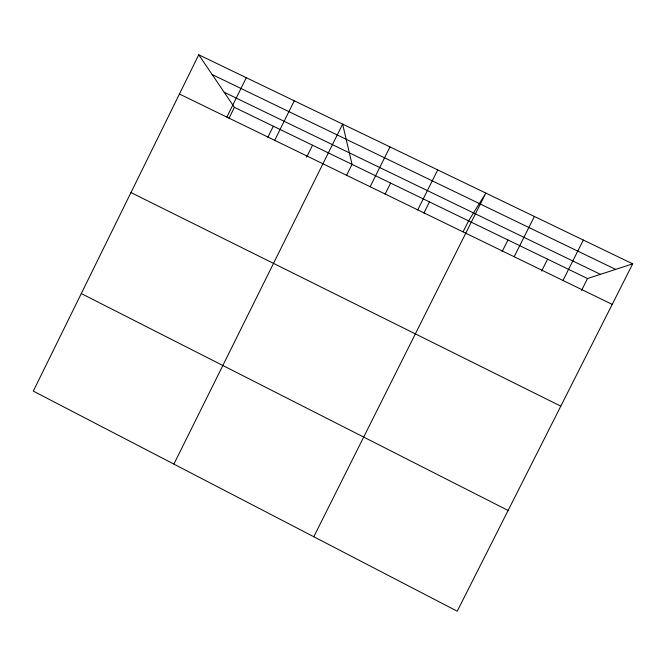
<?xml version="1.0" encoding="UTF-8"?>
<svg xmlns="http://www.w3.org/2000/svg" width="666" height="666" viewBox="0 0 666 666"><rect width="100%" height="100%" fill="white"/><g stroke="black" fill="none" stroke-linecap="round" stroke-linejoin="round"><path stroke-width="1" d="M198.743 54.787L33.3 391.117L457.217 611.213L632.7 263.836L198.743 54.787L234.39 107.326L587.529 278.546L632.7 263.836M226.865 117.091L246.303 77.697M228.971 118.307L234.39 107.326M267.882 137.221L273.335 126.207M274.7 140.343L294.264 100.799M306.61 157.184L312.545 145.213M173.893 464.11L342.632 124.101L352.031 164.36L346.528 175.441M370.154 186.738L389.976 146.911M385.081 194.181L390.617 183.075M417.757 209.873L437.712 169.905M423.901 213.053L429.47 201.906M463.136 231.743L468.581 220.871L485.847 193.09L313.794 536.746M502.039 251.773L507.958 239.968M514.169 256.735L534.39 216.475M541.649 271.029L547.61 259.191M562.986 280.461L583.333 240.051M581.543 290.426L587.529 278.546M212.154 74.55L615.634 269.397M224.159 92.249L600.424 274.342M179.437 94.039L612.212 304.387M130.977 192.557L560.805 406.16M81.285 293.556L508.108 510.472"/></g></svg>
